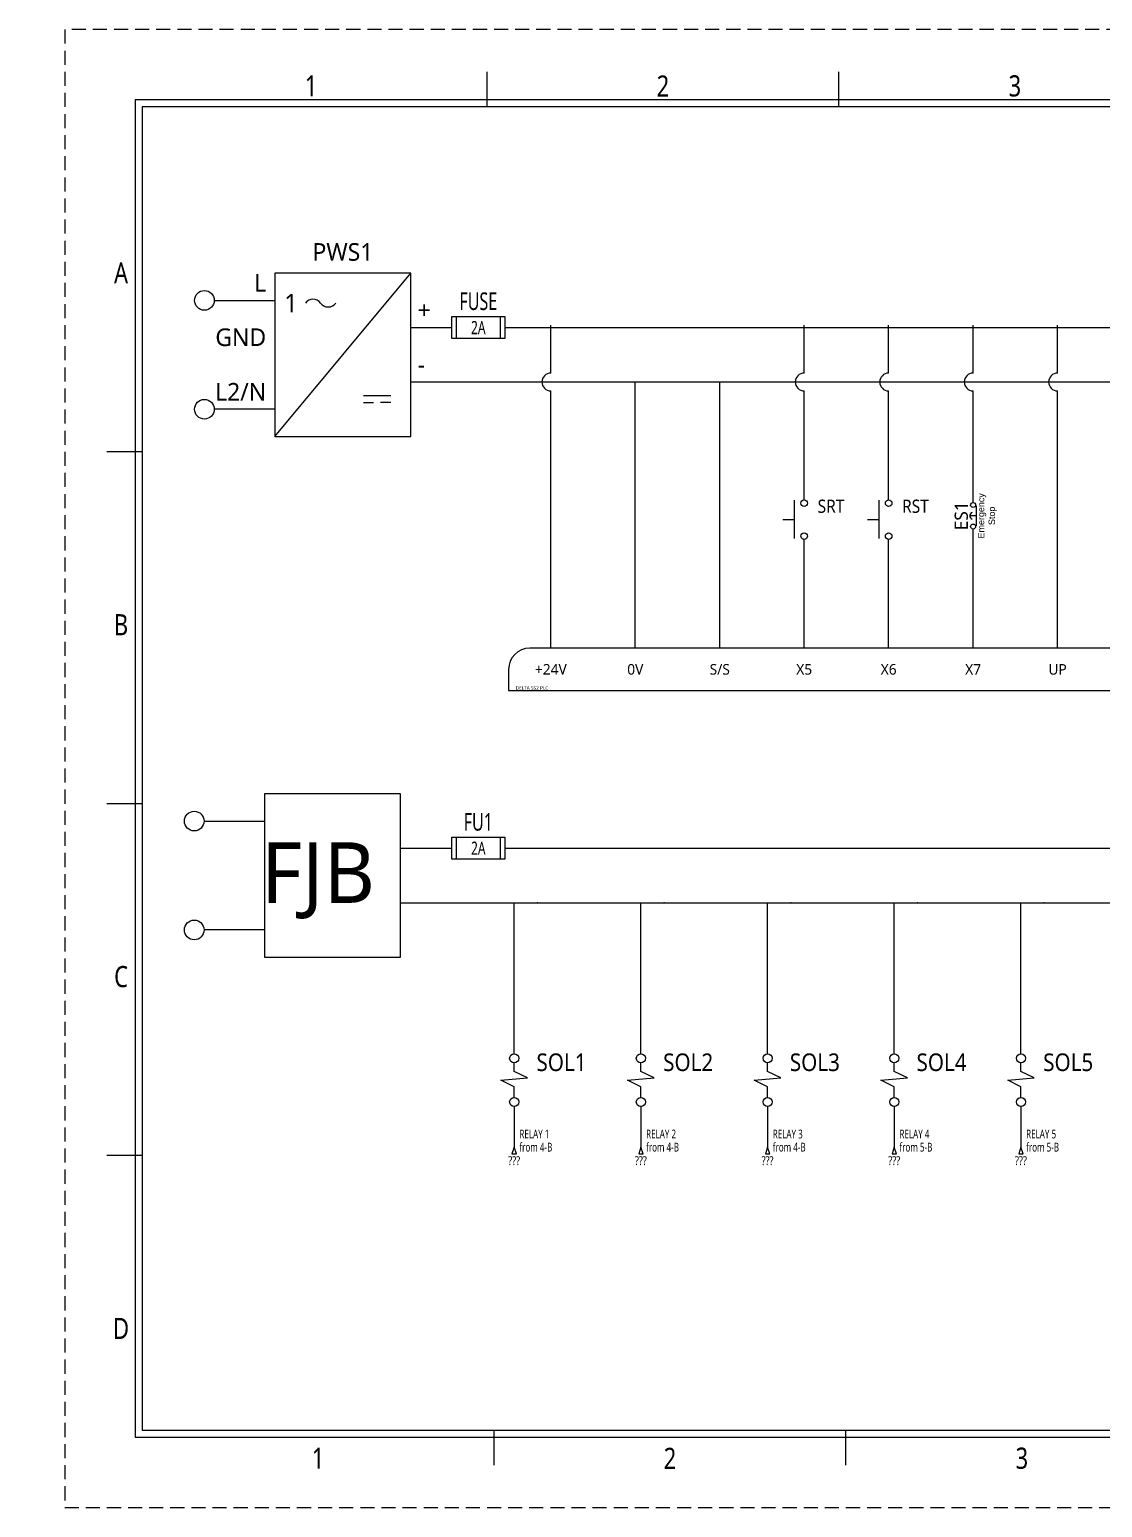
# Model space of a CAD drawing. Extents: x -5 to 316, y 0 to 210.
# Drawn here: x -5 to 147.4, y 0 to 210 of the extents above; entities that cross this region are included whole.
import ezdxf
from ezdxf.enums import TextEntityAlignment as Align

# ---------------------------------------------------------------- set-up
doc = ezdxf.new("R2010")
doc.units = 0
doc.header["$LTSCALE"] = 4
doc.linetypes.add('DASHED', pattern=[0.75, 0.5, -0.25])
for name, color, linetype in [('COMMENT', 4, 'Continuous'), ('DESC', 1, 'Continuous'), ('MISC', 2, 'Continuous'), ('RED_2.5mm^2', 1, 'Continuous'), ('SYMS', 7, 'Continuous'), ('TAGS', 174, 'Continuous'), ('TERMS', 4, 'Continuous'), ('TITLE', 4, 'Continuous'), ('WIREREF_DEST', 61, 'Continuous'), ('XREF', 7, 'Continuous'), ('ZUWAKU', 7, 'Continuous')]:
    doc.layers.add(name, color=color, linetype=linetype)
doc.styles.get("Standard").update_dxf_attribs({"font": ''})
doc.styles.add('WD', font='')
doc.styles.add('WD_IEC', font='')
doc.styles.get('Standard').set_extended_font_data('Meiryo UI')
doc.styles.get('WD').set_extended_font_data('Meiryo UI')
doc.styles.get('WD_IEC').set_extended_font_data('Meiryo UI')

# ---------------------------------------------------------------- blocks, each defined once
blk = doc.blocks.new('JIS_border_a4(L)')
at = {"color": 5}
for p, q in [((287, 200), (10, 200)), ((10, 200), (10, 10)), ((287, 10), (287, 200)), ((286, 199), (11, 199)), ((11, 199), (11, 11)), ((286, 11), (286, 199)), ((11, 11), (286, 11)), ((10, 10), (287, 10))]:
    blk.add_line(p, q, dxfattribs=at)
at = {"layer": 'ZUWAKU'}
for p, q in [((60, 199), (60, 204)), ((110, 199), (110, 204)), ((160, 199), (160, 204)), ((210, 199), (210, 204)), ((260, 199), (260, 204)), ((11, 150), (6, 150)), ((291, 150), (286, 150)), ((11, 100), (6, 100)), ((291, 100), (286, 100)), ((11, 50), (6, 50)), ((291, 50), (286, 50)), ((61, 6), (61, 11)), ((111, 6), (111, 11)), ((161, 6), (161, 11)), ((211, 6), (211, 11)), ((261, 6), (261, 11))]:
    blk.add_line(p, q, dxfattribs=at)
at = {"layer": 'ZUWAKU', "color": 5, "linetype": 'DASHED'}
blk.add_lwpolyline([(0, 0), (297, 0), (297, 210), (0, 210)], close=True, dxfattribs=at)
at = {"layer": 'COMMENT', "width": 0.8}
for s, p in [('1', (35, 202)), ('2', (85, 202)), ('3', (135, 202)), ('4', (185, 202)), ('5', (235, 202)), ('6', (285, 202)), ('A', (8, 175.43)), ('A', (289, 175.43)), ('B', (8, 125.43)), ('B', (289, 125.43)), ('C', (8, 75.43)), ('C', (289, 75.43)), ('D', (8, 25.43)), ('D', (289, 25.43)), ('1', (36, 7)), ('2', (86, 7)), ('3', (136, 7)), ('4', (186, 7)), ('5', (236, 7)), ('6', (286, 7))]:
    blk.add_text(s, height=3, dxfattribs=at).set_placement(p, align=Align.MIDDLE)
blk = doc.blocks.new('HT0_02')
blk.add_circle((0, 0), 0.0699)
at = {"style": 'WD', "flags": 1}
for tag, p in [('X4TERM01', (-0.07, 0)), ('X2TERM01', (0, 0.07)), ('X1TERM01', (0.07, 0)), ('X8TERM01', (0, -0.07))]:
    blk.add_attdef(tag, p, '', height=0.01, dxfattribs=at)
blk = doc.blocks.new('VSV1')
for p, q in [((0, 0.062), (0, 0.123)), ((-0.094, 0), (0.094, 0.016)), ((0, -0.047), (-0.094, 0)), ((0.094, 0.016), (0, 0.062)), ((0, -0.123), (0, -0.047))]:
    blk.add_line(p, q)
for centre in [(0, 0.155), (0, -0.155)]:
    blk.add_circle(centre, 0.0322)
at = {"style": 'WD'}
for tag, p, width in [('INST', (0.158, 0.39), 0.7), ('LOC', (0.158, 0.221), 0.7), ('TAG1', (0.158, 0.064), 0.9), ('RATING1', (0.158, -0.092), 0.9), ('DESC1', (-0.256, -1.02), 0.9), ('DESC2', (-0.256, -1.176), 0.9), ('DESC3', (-0.256, -1.332), 0.9), ('XREF', (-0.273, -1.504), 0.8), ('WDTAGALT', (-0.273, -1.66), 0.8)]:
    blk.add_attdef(tag, p, '', height=0.125, dxfattribs=dict(at, width=width))
at = {"linetype": 'Continuous', "style": 'WD'}
for tag, height, flags, p in [('TERM01', 0.125, 8, (-0.055, 0.207)), ('MFG', 0.01, 9, (-0.08, -0.088)), ('CAT', 0.01, 9, (-0.08, -0.073))]:
    blk.add_attdef(tag, text='', height=height, dxfattribs=dict(at, flags=flags)).set_placement(p, align=Align.RIGHT)
at = {"color": 7, "style": 'WD', "flags": 1}
for tag, p in [('X2TERM01', (0, 0.188)), ('X8TERM02', (0, -0.188))]:
    blk.add_attdef(tag, p, '', height=0.0125, dxfattribs=at)
at = {"linetype": 'Continuous', "style": 'WD', "flags": 9}
blk.add_attdef('ASSYCODE', text='', height=0.01, dxfattribs=at).set_placement((-0.095, -0.112), align=Align.CENTER)
at = {"style": 'WD', "flags": 9}
blk.add_attdef('FAMILY', text='', height=0.01, dxfattribs=at).set_placement((-0.08, -0.036), align=Align.RIGHT)
at = {"linetype": 'Continuous', "style": 'WD', "flags": 8}
blk.add_attdef('TERM02', text='', height=0.125, dxfattribs=at).set_placement((-0.041, -0.213), align=Align.TOP_RIGHT)
blk = doc.blocks.new('HPW1_1PH')
for p, q in [((0, -0.967), (0.967, 0.193)), ((0.629, -0.677), (0.823, -0.677)), ((0.629, -0.725), (0.702, -0.725)), ((0.823, -0.725), (0.75, -0.725))]:
    blk.add_line(p, q)
blk.add_lwpolyline([(0.967, 0.193), (0, 0.193), (0, -0.967), (0.967, -0.967)], close=True)
for centre, start, end in [((0.271, -0.06), 36.8699, 143.1301), ((0.379, 0.021), 216.8699, 323.1301)]:
    blk.add_arc(centre, 0.0677, start, end)
at = {"style": 'WD_IEC'}
blk.add_text('1', height=0.13, dxfattribs=at).set_placement((0.163, -0.019), align=Align.MIDDLE_RIGHT)
at = {"style": 'WD', "width": 0.7}
for tag, p in [('INST', (0.484, 0.656)), ('LOC', (0.484, 0.469)), ('RATING1', (0.484, -1.188)), ('DESC1', (0.484, -1.375)), ('DESC2', (0.484, -1.562)), ('DESC3', (0.484, -1.75))]:
    blk.add_attdef(tag, text='', height=0.125, dxfattribs=at).set_placement(p, align=Align.CENTER)
at = {"style": 'WD'}
blk.add_attdef('TAG1', text='', height=0.125, dxfattribs=at).set_placement((0.484, 0.281), align=Align.CENTER)
at = {"style": 'WD', "flags": 8}
for tag, p in [('TERM01', (-0.062, 0.062)), ('TERM02', (-0.062, -0.325)), ('TERM03', (-0.062, -0.712))]:
    blk.add_attdef(tag, text='', height=0.125, dxfattribs=at).set_placement(p, align=Align.RIGHT)
at = {"style": 'WD', "flags": 9}
for tag, p in [('ASSYCODE', (0.484, 0.114)), ('FAMILY', (0.484, 0.09)), ('MFG', (0.484, 0.16)), ('CAT', (0.484, 0.138))]:
    blk.add_attdef(tag, text='', height=0.0155, dxfattribs=at).set_placement(p, align=Align.CENTER)
at = {"style": 'WD'}
for tag, p, height, flags in [('X4TERM01', (0, 0), 0.0193, 1), ('TERM04', (1.014, -0.132), 0.125, 8), ('X1TERM04', (0.967, -0.193), 0.0193, 1), ('X4TERM02', (0, -0.387), 0.0193, 1), ('TERM05', (1.014, -0.519), 0.125, 8), ('X1TERM05', (0.967, -0.58), 0.0193, 1), ('X4TERM03', (0, -0.774), 0.0193, 1)]:
    blk.add_attdef(tag, p, '', height=height, dxfattribs=dict(at, flags=flags))
blk = doc.blocks.new('HFU1')
for p, q in [((-0.188, -0.078), (-0.188, 0.078)), ((-0.188, 0.078), (0.188, 0.078)), ((-0.156, 0.078), (-0.156, -0.078)), ((0.156, 0.078), (0.156, -0.078)), ((0.188, 0.078), (0.188, -0.078)), ((0.188, -0.078), (-0.188, -0.078))]:
    blk.add_line(p, q)
at = {"style": 'WD', "width": 0.7}
for tag, p in [('INST', (0, 0.422)), ('LOC', (0, 0.266)), ('TAG1', (0, 0.125))]:
    blk.add_attdef(tag, text='', height=0.125, dxfattribs=at).set_placement(p, align=Align.CENTER)
at = {"linetype": 'Continuous', "style": 'WD', "flags": 9}
for tag, p in [('ASSYCODE', (0.157, 0.251)), ('CAT', (0.156, 0.102)), ('MFG', (0.156, 0.083))]:
    blk.add_attdef(tag, text='', height=0.01, dxfattribs=at).set_placement(p, align=Align.CENTER)
at = {"style": 'WD'}
for tag, p in [('X2LINK', (0, 0.109)), ('X8LINK', (0, -0.109))]:
    blk.add_attdef(tag, p, '', height=0.01, dxfattribs=at)
for tag, p, height, flags in [('FAMILY', (0.129, 0.108), 0.01, 9), ('X4TERM01', (-0.188, 0), 0.0109, 1), ('X1TERM02', (0.188, 0), 0.0109, 1)]:
    blk.add_attdef(tag, p, '', height=height, dxfattribs=dict(at, flags=flags))
at = {"style": 'WD', "width": 0.7}
blk.add_attdef('RATING1', text='', height=0.0938, dxfattribs=at).set_placement((0, 0), align=Align.MIDDLE_CENTER)
at = {"linetype": 'Continuous', "style": 'WD', "width": 0.7, "flags": 8}
blk.add_attdef('TERM01', text='', height=0.1, dxfattribs=at).set_placement((-0.25, -0.016), align=Align.TOP_RIGHT)
blk.add_attdef('TERM02', text='', height=0.1, dxfattribs=at).set_placement((0.25, -0.016), align=Align.TOP_LEFT)
at = {"style": 'WD', "width": 0.7}
for tag, p in [('DESC1', (0.047, -0.234)), ('DESC2', (0.047, -0.391)), ('DESC3', (0.047, -0.547))]:
    blk.add_attdef(tag, text='', height=0.125, dxfattribs=at).set_placement(p, align=Align.MIDDLE_LEFT)
blk = doc.blocks.new('VCN1_12P_64E1')
at = {"layer": 'SYMS'}
for p, q in [((159, 6), (-3, 6)), ((-6, 3), (-6, 0)), ((162, 0), (162, 3)), ((-6, 0), (162, 0))]:
    blk.add_line(p, q, dxfattribs=at)
for centre, start, end in [((-3, 3), 90, 180), ((159, 3), 0, 90)]:
    blk.add_arc(centre, 3, start, end, dxfattribs=at)
at = {"layer": 'SYMS', "linetype": 'Continuous', "style": 'WD', "flags": 8}
for tag, p in [('TERMDESC01P', (-0.05, 6.1)), ('TERMDESC02P', (11.95, 6.1)), ('TERMDESC03P', (23.95, 6.1)), ('TERMDESC04P', (35.95, 6.1)), ('TERMDESC05P', (47.95, 6.1)), ('TERMDESC06P', (59.95, 6.1)), ('TERMDESC07P', (71.95, 6.1)), ('TERMDESC08P', (83.95, 6.1)), ('TERMDESC09P', (95.95, 6.1)), ('TERMDESC10P', (107.95, 6.1)), ('TERMDESC11P', (119.95, 6.1)), ('TERMDESC12P', (131.95, 6.1)), ('TERMDESC13P', (143.95, 6.1)), ('TERMDESC14P', (155.95, 6.1))]:
    blk.add_attdef(tag, p, '', height=0.1, rotation=90, dxfattribs=at)
for tag, p in [('X2WIRE01P', (0.05, 6.1)), ('X2WIRE02P', (12.05, 6.1)), ('X2WIRE03P', (24.05, 6.1)), ('X2WIRE04P', (36.05, 6.1)), ('X2WIRE05P', (48.05, 6.1)), ('X2WIRE06P', (60.05, 6.1)), ('X2WIRE07P', (72.05, 6.1)), ('X2WIRE08P', (84.05, 6.1)), ('X2WIRE09P', (96.05, 6.1)), ('X2WIRE10P', (108.05, 6.1)), ('X2WIRE11P', (120.05, 6.1)), ('X2WIRE12P', (132.05, 6.1)), ('X2WIRE13P', (144.05, 6.1)), ('X2WIRE14P', (156.05, 6.1))]:
    blk.add_attdef(tag, text='', height=0.1, rotation=90, dxfattribs=at).set_placement(p, align=Align.TOP_LEFT)
at = {"layer": 'SYMS', "style": 'WD'}
for tag, p, flags in [('X2TERM01P', (0, 6), 1), ('X2TERM02P', (12, 6), 1), ('X2TERM03P', (24, 6), 1), ('X2TERM04P', (36, 6), 1), ('X2TERM05P', (48, 6), 1), ('X2TERM06P', (60, 6), 1), ('X2TERM07P', (72, 6), 1), ('X2TERM08P', (84, 6), 1), ('X2TERM09P', (96, 6), 1), ('X2TERM10P', (108, 6), 1), ('X2TERM11P', (120, 6), 1), ('X2TERM12P', (132, 6), 1), ('X2TERM13P', (144, 6), 1), ('X2TERM14P', (156, 6), 1), ('X1LINK', (156.38, 3), 1), ('WDBLKNAM', (-0.03, 0.12), 9), ('ACE_FLAG', (-0.02, 0.17), 9), ('FAMILY', (0, 0.14), 9)]:
    blk.add_attdef(tag, p, '', height=0.01, dxfattribs=dict(at, flags=flags))
at = {"layer": 'SYMS', "color": 7, "style": 'WD'}
for tag, p in [('X2_TINY_DOT_DONT_REMOVE_01P', (0, 6)), ('X2_TINY_DOT_DONT_REMOVE_02P', (12, 6)), ('X2_TINY_DOT_DONT_REMOVE_03P', (24, 6)), ('X2_TINY_DOT_DONT_REMOVE_04P', (36, 6)), ('X2_TINY_DOT_DONT_REMOVE_05P', (48, 6)), ('X2_TINY_DOT_DONT_REMOVE_06P', (60, 6)), ('X2_TINY_DOT_DONT_REMOVE_07P', (72, 6)), ('X2_TINY_DOT_DONT_REMOVE_08P', (84, 6)), ('X2_TINY_DOT_DONT_REMOVE_09P', (96, 6)), ('X2_TINY_DOT_DONT_REMOVE_10P', (108, 6)), ('X2_TINY_DOT_DONT_REMOVE_11P', (120, 6)), ('X2_TINY_DOT_DONT_REMOVE_12P', (132, 6)), ('X2_TINY_DOT_DONT_REMOVE_13P', (144, 6)), ('X2_TINY_DOT_DONT_REMOVE_14P', (156, 6))]:
    blk.add_attdef(tag, p, '', height=0.0001, dxfattribs=at)
at = {"layer": 'SYMS', "linetype": 'Continuous', "style": 'WD', "flags": 8}
for tag, p in [('TERM01P', (0, 3)), ('TERM02P', (12, 3)), ('TERM03P', (24, 3)), ('TERM04P', (36, 3)), ('TERM05P', (48, 3)), ('TERM06P', (60, 3)), ('TERM07P', (72, 3)), ('TERM08P', (84, 3)), ('TERM09P', (96, 3)), ('TERM10P', (108, 3)), ('TERM11P', (120, 3)), ('TERM12P', (132, 3)), ('TERM13P', (144, 3)), ('TERM14P', (156, 3))]:
    blk.add_attdef(tag, text='', height=0.125, dxfattribs=at).set_placement(p, align=Align.MIDDLE_CENTER)
at = {"layer": 'SYMS', "style": 'WD'}
blk.add_attdef('TAG1', text='', height=0.125, dxfattribs=at).set_placement((-0.38, 0.1), align=Align.RIGHT)
at = {"layer": 'SYMS', "style": 'WD', "width": 0.7}
for tag, p in [('XREF', (-0.38, -0.06)), ('INST', (-0.38, 0.42)), ('LOC', (-0.38, 0.27)), ('DESC1', (-0.38, -0.22)), ('DESC2', (-0.38, -0.38))]:
    blk.add_attdef(tag, text='', height=0.125, dxfattribs=at).set_placement(p, align=Align.RIGHT)
at = {"layer": 'SYMS', "linetype": 'Continuous', "style": 'WD', "flags": 9}
for tag, p in [('ASSYCODE', (0, 0.04)), ('CAT', (0.02, 0.09)), ('MFG', (0.02, 0.08))]:
    blk.add_attdef(tag, text='', height=0.01, dxfattribs=at).set_placement(p, align=Align.CENTER)
blk = doc.blocks.new('WDDOT')
for radius in [0.03, 0.0187, 0.00929]:
    blk.add_circle((0, 0), radius)
blk = doc.blocks.new('VPB11')
for p, q in [((-0.094, 0.185), (-0.094, -0.18)), ((-0.202, 0), (-0.094, 0))]:
    blk.add_line(p, q)
for centre in [(0, 0.156), (0, -0.156)]:
    blk.add_circle(centre, 0.0312)
at = {"style": 'WD'}
for tag, p, width in [('INST', (0.127, 0.39), 0.7), ('LOC', (0.127, 0.221), 0.7), ('TAG1', (0.127, 0.064), 0.9), ('XREF', (0.129, -0.09), 0.7), ('DESC1', (0.129, -0.242), 0.7), ('DESC2', (0.129, -0.398), 0.7)]:
    blk.add_attdef(tag, p, '', height=0.125, dxfattribs=dict(at, width=width))
at = {"linetype": 'Continuous', "style": 'WD'}
for tag, height, flags, p in [('TERM01', 0.125, 8, (-0.055, 0.222)), ('MFG', 0.01, 9, (-0.142, -0.088)), ('CAT', 0.01, 9, (-0.142, -0.073))]:
    blk.add_attdef(tag, text='', height=height, dxfattribs=dict(at, flags=flags)).set_placement(p, align=Align.RIGHT)
at = {"color": 7, "style": 'WD', "flags": 1}
for tag, p in [('X2TERM01', (0, 0.188)), ('X8TERM02', (0, -0.188))]:
    blk.add_attdef(tag, p, '', height=0.0125, dxfattribs=at)
at = {"color": 7, "style": 'WD'}
for tag, p in [('X4LINK', (-0.266, 0)), ('X1LINK', (0, 0))]:
    blk.add_attdef(tag, p, '', height=0.01, dxfattribs=at)
at = {"style": 'WD'}
for tag, flags, p in [('CONTACT', 1, (-0.142, -0.053)), ('FAMILY', 9, (-0.142, -0.036))]:
    blk.add_attdef(tag, text='', height=0.01, dxfattribs=dict(at, flags=flags)).set_placement(p, align=Align.RIGHT)
at = {"linetype": 'Continuous', "style": 'WD', "flags": 9}
blk.add_attdef('ASSYCODE', text='', height=0.01, dxfattribs=at).set_placement((-0.155, -0.106), align=Align.CENTER)
at = {"linetype": 'Continuous', "style": 'WD', "flags": 8}
blk.add_attdef('TERM02', text='', height=0.125, dxfattribs=at).set_placement((-0.041, -0.229), align=Align.TOP_RIGHT)
blk = doc.blocks.new('HDV1_012')
at = {"color": 7, "linetype": 'Continuous'}
for p, q in [((-0.125, -0.031), (-0.125, 0.031)), ((-0.219, -0.031), (-0.031, -0.031))]:
    blk.add_line(p, q, dxfattribs=at)
for centre in [(-0.227, 0), (-0.023, 0)]:
    blk.add_circle(centre, 0.0234, dxfattribs=at)
blk.add_arc((-0.125, -0.001), 0.0326, 16.2602, 163.7398, dxfattribs=at)
at = {"insert": (-0.125, -0.045), "char_height": 0.06067, "width": 0.5, "attachment_point": 2}
blk.add_mtext('\\C7;\\fArial|b0|i0|;\\H0.060668019577861;Emergency \\PStop', dxfattribs=at)
at = {"style": 'WD'}
blk.add_attdef('TAG1', text='', height=0.125, dxfattribs=at).set_placement((-0.125, 0.05), align=Align.CENTER)
at = {"style": 'WD', "flags": 1}
for tag, p in [('X4TERM02', (-0.25, 0)), ('X1TERM01', (0, 0))]:
    blk.add_attdef(tag, p, '', height=0.005, dxfattribs=at)
at = {"style": 'WD', "width": 0.8}
blk.add_attdef('TERM02', text='', height=0.125, dxfattribs=at).set_placement((-0.305, -0.015), align=Align.TOP_RIGHT)
blk.add_attdef('TERM01', text='', height=0.125, dxfattribs=at).set_placement((0.055, -0.015), align=Align.TOP_LEFT)
blk = doc.blocks.new('HA1D4')
blk.add_lwpolyline([(0, -0.094), (0.031, -0.094), (0, 0), (-0.031, -0.094), (0, -0.094)])
at = {"style": 'WD', "width": 0.7}
for tag, p in [('DESC1', (0.074, 0.125)), ('XREF', (0.074, -0.062))]:
    blk.add_attdef(tag, p, '', height=0.125, dxfattribs=at)
at = {"style": 'WD', "flags": 1}
for tag, p in [('X2TERM01', (0, 0)), ('SIGCODE', (0.035, -0.083))]:
    blk.add_attdef(tag, p, '', height=0.01, dxfattribs=at)
at = {"style": 'WD', "width": 0.8, "flags": 8}
blk.add_attdef('WIRENO', text='', height=0.125, dxfattribs=at).set_placement((0, -0.254), align=Align.CENTER)

msp = doc.modelspace()

# ---------------------------------------------------------------- linework, layer by layer
msp.add_lwpolyline([(47.73, 101.4), (28.39, 101.4), (28.39, 78.19), (47.73, 78.19)], close=True)
at = {"layer": 'RED_2.5mm^2'}
for p, q in [((18.46, 171.52), (18.46, 171.52)), ((21.25, 171.52), (29.85, 171.52)), ((69.07, 161.19), (69.07, 168)), ((105.07, 161.19), (105.07, 168)), ((117.07, 161.19), (117.07, 168)), ((129.07, 161.19), (129.07, 168)), ((141.07, 161.19), (141.07, 168)), ((49.2, 167.65), (55.01, 167.65)), ((62.51, 167.65), (274.88, 167.65)), ((49.2, 159.92), (274.88, 159.92)), ((81.07, 122.09), (81.07, 159.92)), ((93.07, 122.09), (93.07, 159.92)), ((69.07, 122.09), (69.07, 158.65)), ((105.07, 143.18), (105.07, 158.65)), ((117.07, 143.18), (117.07, 158.65)), ((129.07, 142.78), (129.07, 158.65)), ((141.07, 122.09), (141.07, 158.65)), ((29.85, 156.05), (21.25, 156.05)), ((129.07, 122.09), (129.07, 139.03)), ((105.07, 122.09), (105.07, 137.56)), ((117.07, 122.09), (117.07, 137.56)), ((16.99, 97.53), (16.99, 97.53)), ((19.78, 97.53), (28.39, 97.53)), ((47.73, 93.67), (55.01, 93.67)), ((62.51, 93.67), (274.35, 93.67)), ((47.73, 85.93), (274.35, 85.93)), ((63.86, 64.47), (63.86, 85.9)), ((81.86, 64.47), (81.86, 85.9)), ((99.86, 64.47), (99.86, 85.9)), ((117.86, 64.47), (117.86, 85.9)), ((135.86, 64.47), (135.86, 85.9)), ((28.39, 82.06), (19.78, 82.06)), ((63.86, 56.97), (63.86, 51.19)), ((81.86, 56.97), (81.86, 51.19)), ((99.86, 56.97), (99.86, 51.19)), ((117.86, 56.97), (117.86, 51.19)), ((135.86, 56.97), (135.86, 51.19))]:
    msp.add_line(p, q, dxfattribs=at)
for centre in [(69.07, 159.92), (105.07, 159.92), (117.07, 159.92), (129.07, 159.92), (141.07, 159.92)]:
    msp.add_arc(centre, 1.27, 90, 270, dxfattribs=at)

# ---------------------------------------------------------------- block references
msp.add_blockref('JIS_border_a4(L)', (0, 0))
at = {"layer": 'SYMS'}
ref = msp.add_blockref('HPW1_1PH', (29.85, 171.52), dxfattribs=dict(at, xscale=20, yscale=20, zscale=20))
ref.add_attrib('TERM01', 'L', dxfattribs={"layer": 'TERMS', "height": 2.5, "style": 'WD', "flags": 8}).set_placement((28.62, 172.76), align=Align.RIGHT)
ref.add_attrib('TERM02', 'GND', dxfattribs={"layer": 'TERMS', "height": 2.5, "style": 'WD', "flags": 8}).set_placement((28.62, 165.03), align=Align.RIGHT)
ref.add_attrib('TERM03', 'L2/N', dxfattribs={"layer": 'TERMS', "height": 2.5, "style": 'WD', "flags": 8}).set_placement((28.62, 157.28), align=Align.RIGHT)
ref.add_attrib('TERM04', '+', (50.14, 168.89), dxfattribs={"layer": 'TERMS', "height": 2.5, "style": 'WD', "flags": 8})
ref.add_attrib('TERM05', '-', (50.14, 161.15), dxfattribs={"layer": 'TERMS', "height": 2.5, "style": 'WD', "flags": 8})
ref.add_attrib('TAG1', 'PWS1', dxfattribs={"layer": 'TAGS', "height": 2.5, "style": 'WD'}).set_placement((39.53, 177.15), align=Align.CENTER)
at = {"layer": 'SYMS', "xscale": 20, "yscale": 20, "zscale": 20}
for p in [(19.85, 171.52), (19.85, 156.05), (18.39, 97.53), (18.39, 82.06)]:
    msp.add_blockref('HT0_02', p, dxfattribs=at)
at = {"layer": 'SYMS'}
ref = msp.add_blockref('HFU1', (58.76, 167.65), dxfattribs=dict(at, xscale=20, yscale=20, zscale=20))
ref.add_attrib('RATING1', '2A', dxfattribs={"layer": 'MISC', "height": 1.875, "style": 'WD', "width": 0.7}).set_placement((58.76, 167.65), align=Align.MIDDLE_CENTER)
ref.add_attrib('TAG1', 'FUSE', dxfattribs={"layer": 'TAGS', "height": 2.5, "style": 'WD', "width": 0.7}).set_placement((58.76, 170.15), align=Align.CENTER)
for p in [(69.07, 167.65), (105.07, 167.65), (117.07, 167.65), (129.07, 167.65), (141.07, 167.65), (81.07, 159.92), (93.07, 159.92), (67.17, 85.93), (85.17, 85.93), (103.17, 85.93), (121.17, 85.93), (139.17, 85.93)]:
    msp.add_blockref('WDDOT', p, dxfattribs=at)
ref = msp.add_blockref('VPB11', (105.07, 140.37), dxfattribs=dict(at, xscale=15, yscale=15, zscale=15))
ref.add_attrib('TAG1', 'SRT', (106.98, 141.33), dxfattribs={"layer": 'TAGS', "height": 1.875, "style": 'WD', "width": 0.9})
ref = msp.add_blockref('VPB11', (117.07, 140.37), dxfattribs=dict(at, xscale=15, yscale=15, zscale=15))
ref.add_attrib('TAG1', 'RST', (118.98, 141.33), dxfattribs={"layer": 'TAGS', "height": 1.875, "style": 'WD', "width": 0.9})
at = {"layer": 'SYMS', "xscale": 15, "yscale": 15, "zscale": 15, "rotation": 90}
msp.add_blockref('HDV1_012', (129.07, 142.78), dxfattribs=at).add_auto_attribs({'TAG1': 'ES1'})
at = {"layer": 'SYMS'}
ref = msp.add_blockref('VCN1_12P_64E1', (69.07, 116.09), dxfattribs=at)
ref.add_attrib('TAG1', 'DELTA SS2 PLC', dxfattribs={"layer": 'TAGS', "height": 0.5, "style": 'WD'}).set_placement((68.7, 116.19), align=Align.RIGHT)
ref.add_attrib('X2_TINY_DOT_DONT_REMOVE_01P', '.', (69.07, 122.09), dxfattribs={"layer": 'MISC', "color": 7, "height": 0.0001, "style": 'WD'})
ref.add_attrib('TERM01P', '+24V', dxfattribs={"layer": 'TERMS', "linetype": 'Continuous', "height": 1.5, "style": 'WD', "flags": 8}).set_placement((69.07, 119.09), align=Align.MIDDLE_CENTER)
ref.add_attrib('X2_TINY_DOT_DONT_REMOVE_02P', '.', (81.07, 122.09), dxfattribs={"layer": 'MISC', "color": 7, "height": 0.0001, "style": 'WD'})
ref.add_attrib('TERM02P', '0V', dxfattribs={"layer": 'TERMS', "linetype": 'Continuous', "height": 1.5, "style": 'WD', "flags": 8}).set_placement((81.07, 119.09), align=Align.MIDDLE_CENTER)
ref.add_attrib('X2_TINY_DOT_DONT_REMOVE_03P', '.', (93.07, 122.09), dxfattribs={"layer": 'MISC', "color": 7, "height": 0.0001, "style": 'WD'})
ref.add_attrib('TERM03P', 'S/S', dxfattribs={"layer": 'TERMS', "linetype": 'Continuous', "height": 1.5, "style": 'WD', "flags": 8}).set_placement((93.07, 119.09), align=Align.MIDDLE_CENTER)
ref.add_attrib('X2_TINY_DOT_DONT_REMOVE_04P', '.', (105.07, 122.09), dxfattribs={"layer": 'MISC', "color": 7, "height": 0.0001, "style": 'WD'})
ref.add_attrib('TERM04P', 'X5', dxfattribs={"layer": 'TERMS', "linetype": 'Continuous', "height": 1.5, "style": 'WD', "flags": 8}).set_placement((105.07, 119.09), align=Align.MIDDLE_CENTER)
ref.add_attrib('X2_TINY_DOT_DONT_REMOVE_05P', '.', (117.07, 122.09), dxfattribs={"layer": 'MISC', "color": 7, "height": 0.0001, "style": 'WD'})
ref.add_attrib('TERM05P', 'X6', dxfattribs={"layer": 'TERMS', "linetype": 'Continuous', "height": 1.5, "style": 'WD', "flags": 8}).set_placement((117.07, 119.09), align=Align.MIDDLE_CENTER)
ref.add_attrib('X2_TINY_DOT_DONT_REMOVE_06P', '.', (129.07, 122.09), dxfattribs={"layer": 'MISC', "color": 7, "height": 0.0001, "style": 'WD'})
ref.add_attrib('TERM06P', 'X7', dxfattribs={"layer": 'TERMS', "linetype": 'Continuous', "height": 1.5, "style": 'WD', "flags": 8}).set_placement((129.07, 119.09), align=Align.MIDDLE_CENTER)
ref.add_attrib('X2_TINY_DOT_DONT_REMOVE_07P', '.', (141.07, 122.09), dxfattribs={"layer": 'MISC', "color": 7, "height": 0.0001, "style": 'WD'})
ref.add_attrib('TERM07P', 'UP', dxfattribs={"layer": 'TERMS', "linetype": 'Continuous', "height": 1.5, "style": 'WD', "flags": 8}).set_placement((141.07, 119.09), align=Align.MIDDLE_CENTER)
ref.add_attrib('X2_TINY_DOT_DONT_REMOVE_08P', '.', (153.07, 122.09), dxfattribs={"layer": 'MISC', "color": 7, "height": 0.0001, "style": 'WD'})
ref.add_attrib('TERM08P', 'ZP', dxfattribs={"layer": 'TERMS', "linetype": 'Continuous', "height": 1.5, "style": 'WD', "flags": 8}).set_placement((153.07, 119.09), align=Align.MIDDLE_CENTER)
ref.add_attrib('X2_TINY_DOT_DONT_REMOVE_09P', '.', (165.07, 122.09), dxfattribs={"layer": 'MISC', "color": 7, "height": 0.0001, "style": 'WD'})
ref.add_attrib('TERM09P', 'Y0', dxfattribs={"layer": 'TERMS', "linetype": 'Continuous', "height": 1.5, "style": 'WD', "flags": 8}).set_placement((165.07, 119.09), align=Align.MIDDLE_CENTER)
ref.add_attrib('X2_TINY_DOT_DONT_REMOVE_10P', '.', (177.07, 122.09), dxfattribs={"layer": 'MISC', "color": 7, "height": 0.0001, "style": 'WD'})
ref.add_attrib('TERM10P', 'Y1', dxfattribs={"layer": 'TERMS', "linetype": 'Continuous', "height": 1.5, "style": 'WD', "flags": 8}).set_placement((177.07, 119.09), align=Align.MIDDLE_CENTER)
ref.add_attrib('X2_TINY_DOT_DONT_REMOVE_11P', '.', (189.07, 122.09), dxfattribs={"layer": 'MISC', "color": 7, "height": 0.0001, "style": 'WD'})
ref.add_attrib('TERM11P', 'Y2', dxfattribs={"layer": 'TERMS', "linetype": 'Continuous', "height": 1.5, "style": 'WD', "flags": 8}).set_placement((189.07, 119.09), align=Align.MIDDLE_CENTER)
ref.add_attrib('X2_TINY_DOT_DONT_REMOVE_12P', '.', (201.07, 122.09), dxfattribs={"layer": 'MISC', "color": 7, "height": 0.0001, "style": 'WD'})
ref.add_attrib('TERM12P', 'Y3', dxfattribs={"layer": 'TERMS', "linetype": 'Continuous', "height": 1.5, "style": 'WD', "flags": 8}).set_placement((201.07, 119.09), align=Align.MIDDLE_CENTER)
ref.add_attrib('X2_TINY_DOT_DONT_REMOVE_13P', '.', (213.07, 122.09), dxfattribs={"layer": 'MISC', "color": 7, "height": 0.0001, "style": 'WD'})
ref.add_attrib('TERM13P', 'Y4', dxfattribs={"layer": 'TERMS', "linetype": 'Continuous', "height": 1.5, "style": 'WD', "flags": 8}).set_placement((213.07, 119.09), align=Align.MIDDLE_CENTER)
ref.add_attrib('X2_TINY_DOT_DONT_REMOVE_14P', '.', (225.07, 122.09), dxfattribs={"layer": 'MISC', "color": 7, "height": 0.0001, "style": 'WD'})
ref.add_attrib('TERM14P', 'Y5', dxfattribs={"layer": 'TERMS', "linetype": 'Continuous', "height": 1.5, "style": 'WD', "flags": 8}).set_placement((225.07, 119.09), align=Align.MIDDLE_CENTER)
ref = msp.add_blockref('HFU1', (58.76, 93.67), dxfattribs=dict(at, xscale=20, yscale=20, zscale=20))
ref.add_attrib('RATING1', '2A', dxfattribs={"layer": 'MISC', "height": 1.875, "style": 'WD', "width": 0.7}).set_placement((58.76, 93.67), align=Align.MIDDLE_CENTER)
ref.add_attrib('TAG1', 'FU1', dxfattribs={"layer": 'TAGS', "height": 2.5, "style": 'WD', "width": 0.7}).set_placement((58.76, 96.17), align=Align.CENTER)
ref = msp.add_blockref('VSV1', (63.86, 60.72), dxfattribs=dict(at, xscale=20, yscale=20, zscale=20))
ref.add_attrib('TAG1', 'SOL1', (67.03, 62.01), dxfattribs={"layer": 'TAGS', "height": 2.5, "style": 'WD', "width": 0.9})
ref = msp.add_blockref('VSV1', (81.86, 60.72), dxfattribs=dict(at, xscale=20, yscale=20, zscale=20))
ref.add_attrib('TAG1', 'SOL2', (85.03, 62.01), dxfattribs={"layer": 'TAGS', "height": 2.5, "style": 'WD', "width": 0.9})
ref = msp.add_blockref('VSV1', (99.86, 60.72), dxfattribs=dict(at, xscale=20, yscale=20, zscale=20))
ref.add_attrib('TAG1', 'SOL3', (103.03, 62.01), dxfattribs={"layer": 'TAGS', "height": 2.5, "style": 'WD', "width": 0.9})
ref = msp.add_blockref('VSV1', (117.86, 60.72), dxfattribs=dict(at, xscale=20, yscale=20, zscale=20))
ref.add_attrib('TAG1', 'SOL4', (121.03, 62.01), dxfattribs={"layer": 'TAGS', "height": 2.5, "style": 'WD', "width": 0.9})
ref = msp.add_blockref('VSV1', (135.86, 60.72), dxfattribs=dict(at, xscale=20, yscale=20, zscale=20))
ref.add_attrib('TAG1', 'SOL5', (139.03, 62.01), dxfattribs={"layer": 'TAGS', "height": 2.5, "style": 'WD', "width": 0.9})
ref = msp.add_blockref('HA1D4', (63.86, 51.19), dxfattribs=dict(at, xscale=10, yscale=10, zscale=10))
ref.add_attrib('DESC1', 'RELAY 1', (64.6, 52.44), dxfattribs={"layer": 'DESC', "height": 1.25, "style": 'WD', "width": 0.7})
ref.add_attrib('WIRENO', '???', dxfattribs={"layer": 'WIREREF_DEST', "height": 1.25, "style": 'WD', "width": 0.8, "flags": 8}).set_placement((63.86, 48.65), align=Align.CENTER)
ref.add_attrib('XREF', 'from 4-B', (64.6, 50.57), dxfattribs={"layer": 'XREF', "height": 1.25, "style": 'WD', "width": 0.7})
ref = msp.add_blockref('HA1D4', (81.86, 51.19), dxfattribs=dict(at, xscale=10, yscale=10, zscale=10))
ref.add_attrib('DESC1', 'RELAY 2', (82.6, 52.44), dxfattribs={"layer": 'DESC', "height": 1.25, "style": 'WD', "width": 0.7})
ref.add_attrib('WIRENO', '???', dxfattribs={"layer": 'WIREREF_DEST', "height": 1.25, "style": 'WD', "width": 0.8, "flags": 8}).set_placement((81.86, 48.65), align=Align.CENTER)
ref.add_attrib('XREF', 'from 4-B', (82.6, 50.57), dxfattribs={"layer": 'XREF', "height": 1.25, "style": 'WD', "width": 0.7})
ref = msp.add_blockref('HA1D4', (99.86, 51.19), dxfattribs=dict(at, xscale=10, yscale=10, zscale=10))
ref.add_attrib('DESC1', 'RELAY 3', (100.6, 52.44), dxfattribs={"layer": 'DESC', "height": 1.25, "style": 'WD', "width": 0.7})
ref.add_attrib('WIRENO', '???', dxfattribs={"layer": 'WIREREF_DEST', "height": 1.25, "style": 'WD', "width": 0.8, "flags": 8}).set_placement((99.86, 48.65), align=Align.CENTER)
ref.add_attrib('XREF', 'from 4-B', (100.6, 50.57), dxfattribs={"layer": 'XREF', "height": 1.25, "style": 'WD', "width": 0.7})
ref = msp.add_blockref('HA1D4', (117.86, 51.19), dxfattribs=dict(at, xscale=10, yscale=10, zscale=10))
ref.add_attrib('DESC1', 'RELAY 4', (118.6, 52.44), dxfattribs={"layer": 'DESC', "height": 1.25, "style": 'WD', "width": 0.7})
ref.add_attrib('WIRENO', '???', dxfattribs={"layer": 'WIREREF_DEST', "height": 1.25, "style": 'WD', "width": 0.8, "flags": 8}).set_placement((117.86, 48.65), align=Align.CENTER)
ref.add_attrib('XREF', 'from 5-B', (118.6, 50.57), dxfattribs={"layer": 'XREF', "height": 1.25, "style": 'WD', "width": 0.7})
ref = msp.add_blockref('HA1D4', (135.86, 51.19), dxfattribs=dict(at, xscale=10, yscale=10, zscale=10))
ref.add_attrib('DESC1', 'RELAY 5', (136.6, 52.44), dxfattribs={"layer": 'DESC', "height": 1.25, "style": 'WD', "width": 0.7})
ref.add_attrib('WIRENO', '???', dxfattribs={"layer": 'WIREREF_DEST', "height": 1.25, "style": 'WD', "width": 0.8, "flags": 8}).set_placement((135.86, 48.65), align=Align.CENTER)
ref.add_attrib('XREF', 'from 5-B', (136.6, 50.57), dxfattribs={"layer": 'XREF', "height": 1.25, "style": 'WD', "width": 0.7})

# ---------------------------------------------------------------- texts
msp.add_text('FJB', height=8.612, dxfattribs=at).set_placement((27.9, 85.91))
at = {"layer": 'TITLE', "flags": 1}
msp.add_attdef('', (-5, 6), '', height=3, dxfattribs=at)

doc.saveas('drawing.dxf')
